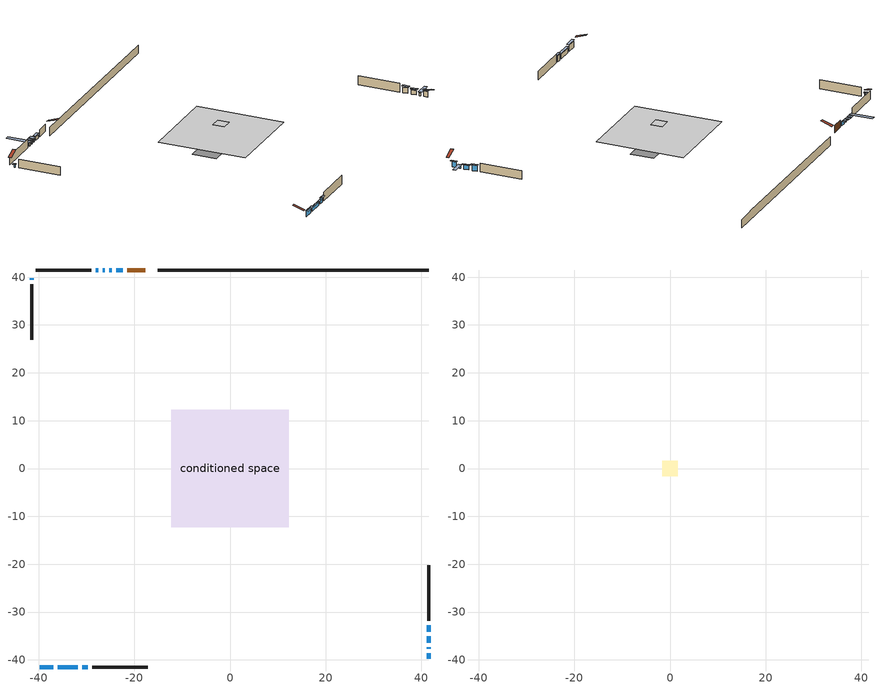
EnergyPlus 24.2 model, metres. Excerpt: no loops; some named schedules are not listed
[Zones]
conditioned space
 floor outside (Floor1 construction): -1.58,-1.58 -1.58,1.58 1.58,1.58 1.58,-1.58 z0.33
 floor adiabatic (AdiabaticFloorConstruction): -12.25,-12.25 -12.25,12.25 12.25,12.25 12.25,-12.25 z0.33
 floor foundation (Slab1 construction): -10.79,-3.35 -10.79,3.35 10.79,3.35 10.79,-3.35 z-2.08
 wall outside (AdiabaticWallConstruction 1): -17.75,41.49 -21.46,41.49 z0.33:2.36
 wall outside (AdiabaticWallConstruction): 41.49,-39.75 41.49,-38.63 / -30.88,-41.49 -29.76,-41.49 / 41.49,-34.12 41.49,-32.75 z0.33:1.91; -39.75,-41.49 -36.93,-41.49 z0.33:1.93; -36,-41.49 -31.81,-41.49 / 41.49,-36.44 41.49,-35.05 z0.33:1.53; -22.39,41.49 -23.81,41.49 z0.33:1.32; -41.49,39.75 -41.49,39.44 / 41.49,-37.7 41.49,-37.37 z0.33:1.09; -24.74,41.49 -25.27,41.49 / -26.2,41.49 -26.56,41.49 / -27.48,41.49 -28.02,41.49 z0.33:1.22
 wall outside (Wall1 construction): -28.95,41.49 -40.56,41.49 / -28.84,-41.49 -17.23,-41.49 / -41.49,38.51 -41.49,26.9 / 41.49,-31.82 41.49,-20.21 z0.33:2.77
 wall foundation (FoundationWall1 construction): -15.08,41.49,-2.08 -15.08,41.49,0.33 35.83,41.49,0.33 35.83,41.49,0.24 41.49,41.49,0.24 41.49,41.49,-2.08
 window (WindowConstruction 5): 41.49,-39.75 41.49,-38.63 z0.33:1.91
 window (WindowConstruction 2): -39.75,-41.49 -36.93,-41.49 z0.33:1.93
 window (WindowConstruction 3): -36,-41.49 -31.81,-41.49 z0.33:1.52
 window (WindowConstruction 4): -22.39,41.49 -23.81,41.49 z0.33:1.32
 window (WindowConstruction 10): -41.49,39.75 -41.49,39.44 z0.33:1.09
 window (WindowConstruction 11): 41.49,-37.7 41.49,-37.37 z0.33:1.09
 window (WindowConstruction 6): -30.88,-41.49 -29.77,-41.49 z0.33:1.91
 window (WindowConstruction 7): -24.74,41.49 -25.27,41.49 z0.33:1.22
 window (WindowConstruction 8): -26.2,41.49 -26.56,41.49 z0.33:1.22
 window (WindowConstruction 9): -27.49,41.49 -28.02,41.49 z0.33:1.22
 window (WindowConstruction): 41.49,-36.44 41.49,-35.05 z0.33:1.52
 window (WindowConstruction 1): 41.49,-34.12 41.49,-32.75 z0.33:1.91
 door (Door): -17.75,41.49 -21.46,41.49 z0.33:2.36
 ceiling adiabatic (AdiabaticFloorConstruction): 12.25,-12.25 12.25,12.25 -12.25,12.25 -12.25,-12.25 z0.33
attic - vented
 floor to conditioned space (Floor2 construction Reversed): -1.58,-1.58 -1.58,1.58 1.58,1.58 1.58,-1.58 z2.77
 roof outside (Roof1 construction): -16.83,41.49,2.77 -16.83,38.41,3.8 -16.01,38.41,3.8 -16.01,41.49,2.77; -40.67,-41.49,2.77 -40.67,-38.41,3.8 -41.49,-38.41,3.8 -41.49,-41.49,2.77; -41.49,40.67,2.77 -38.41,40.67,3.8 -38.41,41.49,3.8 -41.49,41.49,2.77; 41.49,-40.67,2.77 38.41,-40.67,3.8 38.41,-41.49,3.8 41.49,-41.49,2.77
shading: 41.49,-38.33 41.49,-40.04 42.1,-40.04 42.1,-38.33 z2.2; -36.63,-41.49 -40.04,-41.49 -40.04,-42.1 -36.63,-42.1 z2.23; -31.51,-41.49 -36.3,-41.49 -36.3,-42.1 -31.51,-42.1 z1.82; -24.11,41.49 -22.09,41.49 -22.09,42.1 -24.11,42.1 z1.62; -41.49,39.14 -41.49,40.04 -42.1,40.04 -42.1,39.14 z1.39; 41.49,-37.07 41.49,-38 45.15,-38 45.15,-37.07 z1.39; -29.47,-41.49 -31.18,-41.49 -31.18,-42.1 -29.47,-42.1 z2.2; -25.57,41.49 -24.44,41.49 -24.44,42.71 -25.57,42.71 z1.52; -26.86,41.49 -25.9,41.49 -25.9,42.71 -26.86,42.71 z1.52; -28.32,41.49 -27.19,41.49 -27.19,47.89 -28.32,47.89 z1.52; 41.49,-34.75 41.49,-36.74 42.1,-36.74 42.1,-34.75 z1.82; 41.49,-32.45 41.49,-34.42 42.1,-34.42 42.1,-32.45 z2.2
[Building]
Building 1: Terrain=Suburbs
[Site:Location]
Moncton Intl AP_NB: Latitude {deg}=46.11; Longitude {deg}=-64.68; Time Zone {hr}=-4; Elevation {m}=71; Keep Site Location Information=Yes
[Site:GroundTemperature:Shallow]
1.33672, -0.726403, -0.891626, 0.0874321, 4.0178, 7.92987, 11.3214, 13.4699, 13.6524, 11.905, 8.59993, 4.80787
[Site:WaterMainsTemperature]
Calculation Method=Schedule; Temperature Schedule=mains temperature schedule
[Material] Roughness=Rough; Thermal Absorptance=0.9
Name | Thickness {m} | Conductivity {W/m-K} | Density {kg/m3} | Specific Heat {J/kg-K} | Solar Absorptance | Visible Absorptance
asphalt or fiberglass shingles | 0.00635 | 0.162714 | 1121.4 | 1465.45 | 0.4 | 0.4
ceiling loosefill ins | 0.0846667 | 0.0480833 | 16.02 | 1046.75 | 0.7 | 0.7
ceiling stud and cavity | 0.1397 | 0.402721 | 65.682 | 1177.47 | 0.7 | 0.7
concrete 4.0 in. | 0.1016 | 1.803125 | 2242.8 | 837.4 | 0.7 | 0.7
concrete 8.0 in. | 0.2032 | 1.803125 | 2242.8 | 837.4 | 0.7 | 0.7
door material | 0.04445 | 0.0451087 | 512.64 | 1214.23 | 0.7 | 0.7
exterior vertical ins | 0.00909466 | 0.029427 | 32.04 | 1214.23 | 0.7 | 0.7
floor covering | 0.0127 | 0.0433444 | 54.468 | 1339.84 | 0.6 | 0.6
floor rigid ins | 0.103632 | 0.029427 | 32.04 | 1214.23 | 0.7 | 0.7
floor rigid ins 1; wall rigid ins 1 | 0.512978 | 0.029427 | 32.04 | 1214.23 | 0.7 | 0.7
floor stud and cavity | 0.1397 | 0.15193 | 92.3553 | 1139.71 | 0.7 | 0.7
floor stud and cavity 1 | 0.1397 | 1.75129 | 37.0049 | 1207.88 | 0.7 | 0.7
furniture material conditioned space 1 | 0.1524 | 0.115458 | 640.8 | 1214.23 | 0.6 | 0.6
gypsum board | 0.0127 | 0.160291 | 801 | 837.4 | 0.6 | 0.6
gypsum board 1 | 0.0127 | 0.160291 | 801 | 837.4 | 0.7 | 0.7
osb sheathing 0.5 in. | 0.0127 | 0.115458 | 512.64 | 1214.23 | 0.7 | 0.7
osb sheathing 0.75 in. | 0.01905 | 0.115458 | 512.64 | 1214.23 | 0.7 | 0.7
wall rigid ins | 0.051816 | 0.029427 | 32.04 | 1214.23 | 0.7 | 0.7
wall stud and cavity | 0.1397 | 0.129427 | 139.0536 | 1170.24 | 0.7 | 0.7
wall stud and cavity 1 | 0.0889 | 0.380278 | 52.3479 | 1209.89 | 0.7 | 0.7
wall stud and cavity 2 | 0.0889 | 0.391764 | 83.0341 | 1211.67 | 0.7 | 0.7
wood siding | 0.0254 | 0.102417 | 544.68 | 1172.36 | 0.4 | 0.4
wood siding 1; wood siding 2 | 0.0254 | 0.102417 | 544.68 | 1172.36 | 0.7 | 0.7
[WindowMaterial:SimpleGlazingSystem]
Name | U-Factor {W/m2-K} | Solar Heat Gain Coefficient
WindowMaterial | 2.49946 | 0.57
WindowMaterial 1 | 2.94859 | 0.64
WindowMaterial 2 | 2.36545 | 0.66
WindowMaterial 3 | 2.62153 | 0.5
WindowMaterial 4 | 2.969594 | 0.62
WindowMaterial 5 | 2.27517 | 0.55
WindowMaterial 6 | 2.41996 | 0.51
WindowMaterial 7 | 2.992306 | 0.59
WindowMaterial 8 | 2.736796 | 0.35
WindowMaterial 9 | 4.03876 | 0.38
[Construction]
AdiabaticFloorConstruction: floor stud and cavity 1, floor rigid ins 1, osb sheathing 0.75 in., floor covering
AdiabaticWallConstruction: wood siding 1, wall rigid ins 1, wall stud and cavity 1, gypsum board
AdiabaticWallConstruction 1: wood siding 2, wall rigid ins 1, wall stud and cavity 1, gypsum board
Door: door material
Floor1 construction: floor stud and cavity, floor rigid ins, osb sheathing 0.75 in., floor covering
Floor2 construction Reversed: gypsum board, ceiling stud and cavity, ceiling loosefill ins
FoundationWall1 construction: concrete 8.0 in., gypsum board 1
furniture construction conditioned space 1: furniture material conditioned space 1
PartitionWallConstruction: gypsum board, wall stud and cavity 2, gypsum board
Roof1 construction: asphalt or fiberglass shingles
Slab1 construction: concrete 4.0 in.
Wall1 construction: wood siding, wall rigid ins, osb sheathing 0.5 in., wall stud and cavity, gypsum board
WindowConstruction; WindowConstruction 3: WindowMaterial
WindowConstruction 1: WindowMaterial 1
WindowConstruction 10: WindowMaterial 8
WindowConstruction 11: WindowMaterial 9
WindowConstruction 2: WindowMaterial 2
WindowConstruction 4: WindowMaterial 3
WindowConstruction 5; WindowConstruction 6: WindowMaterial 4
WindowConstruction 7: WindowMaterial 5
WindowConstruction 8: WindowMaterial 6
WindowConstruction 9: WindowMaterial 7
[Zone] Multiplier=1; Part of Total Floor Area=Yes
Name | Volume {m3}
attic - vented | 1.66667
conditioned space | 748
[Space]
Name | Zone | Volume {m3}
attic - vented 1 | attic - vented | 1.66667
conditioned space 1 | conditioned space | 748
[ZoneInfiltration:EffectiveLeakageArea]
infil attic - vented 1: Zone or Space=attic - vented 1; Schedule=Always On Discrete; Effective Air Leakage Area {cm2}=352.941; Stack Coefficient=7.13943e-05; Wind Coefficient=5.70889e-06
[ZoneMixing]
whole house fan mix: Zone or Space=attic - vented; Schedule=Always On Continuous; Design Flow Rate Calculation Method=Flow/Zone; Design Flow Rate {m3/s}=0; Source Zone or Space=conditioned space
[SurfaceProperty:ExposedFoundationPerimeter]
Slab1: Exposed Perimeter Calculation Method=TotalExposedPerimeter; Total Exposed Perimeter {m}=56.571
[InternalMass] Zone or ZoneList=conditioned space; Space or SpaceList=conditioned space 1
Name | Construction | Surface Area {m2}
furniture mass conditioned space 1 | furniture construction conditioned space 1 | 302.12
partition wall mass | PartitionWallConstruction | 755.301
[Lights]
interior lighting: Zone or ZoneList or Space or SpaceList=conditioned space 1; Schedule=interior lighting schedule; Design Level Calculation Method=LightingLevel; Lighting Level {W}=343.2; Return Air Fraction=0; Fraction Radiant=0.6; Fraction Visible=0.2; Fraction Replaceable=1
[People]
occupants: Zone or ZoneList or Space or SpaceList=conditioned space 1; Number of People Schedule=occupants schedule; Number of People Calculation Method=People; Number of People=3; Fraction Radiant=0.314171; Sensible Heat Fraction=0.56303; Activity Level Schedule=occupants activity schedule; Carbon Dioxide Generation Rate {m3/s-W}=0; Enable ASHRAE 55 Comfort Warnings=No; Mean Radiant Temperature Calculation Type=EnclosureAveraged
[ElectricEquipment] Zone or ZoneList or Space or SpaceList=conditioned space 1; Design Level Calculation Method=EquipmentLevel
Name | Schedule | Design Level {W} | Fraction Latent | Fraction Radiant | Fraction Lost
clothes dryer | clothes dryer schedule | 140.772 | 0.015 | 0.081 | 0.85
clothes washer | clothes washer schedule | 32.1985 | 0.03 | 0.162 | 0.7
cooking range | cooking range schedule | 215.147 | 0.08 | 0.432 | 0.2
dishwasher | dishwasher schedule | 66.8632 | 0.3 | 0.18 | 0.4
fridge | fridge schedule | 72.9452 | 0 | 0.6 | 0
mech vent bath fan 0 | mech vent bath fan 0 schedule | 25.1 | 0 | 0 | 1
mech vent house fan | mech vent house fan schedule | 19.9167 | 0 | 0 | 0.5
mech vent house fan cfis | mech vent house fan cfis schedule | 0 | 0 | 0 | 0
misc plug loads | misc plug loads schedule | 494.7 | 0.045 | 0.513 | 0.1
whole house fan | Always On Discrete | 0 | 0 | 0 | 1
[OtherEquipment] Zone or ZoneList or Space or SpaceList=conditioned space 1; Design Level Calculation Method=EquipmentLevel
Name | Fuel Type | Schedule | Design Level {W} | Fraction Latent | Fraction Radiant | Fraction Lost
clothes dryer 1 | Electricity | clothes dryer schedule | 0 | 0.015 | 0.081 | 0.85
cooking range 1 | Electricity | cooking range schedule | 0 | 0.08 | 0.432 | 0.2
general water use latent | None | general water use schedule | 62.594 | 1 | 0 | 0
general water use sensible | None | general water use schedule | -61.6891 | 0 | 0.6 | 0
mech vent house fan latent load | None | Always On Discrete | 0 | 1 | 0 | 0
mech vent house fan sensible load | None | Always On Discrete | 0 | 0 | 0 | 0
water heater energy adjustment1 | Electricity | Always On Discrete | 0.01 | 0 | 0 | 1
[ZoneInfiltration:DesignFlowRate] Zone or ZoneList or Space or SpaceList=conditioned space 1; Schedule=Always On Discrete; Design Flow Rate Calculation Method=Flow/Zone; Design Flow Rate {m3/s}=0
infil flow; natural vent flow; whole house fan flow
[Foundation:Kiva]
Foundation Kiva 1: Initial Indoor Air Temperature {C}=18; Wall Height Above Grade {m}=0.330007; Wall Depth Below Slab {m}=0.2032; Custom Block Material Name 1=exterior vertical ins; Custom Block Depth 1 {m}=2.40999; Custom Block X Position 1 {m}=0.2159; Custom Block Z Position 1 {m}=0
[Foundation:Kiva:Settings]
Soil Conductivity {W/m-K}=0.849921; Soil Density {kg/m3}=1842.3; Soil Specific Heat {J/kg-K}=418.7; Ground Solar Absorptivity=0.9; Ground Thermal Absorptivity=0.9; Ground Surface Roughness {m}=0.03; Far-Field Width {m}=40; Deep-Ground Boundary Condition=ZeroFlux; Deep-Ground Depth {m}=40; Minimum Cell Dimension {m}=0.2; Maximum Cell Growth Coefficient=3; Simulation Timestep=Timestep
[Exterior:Lights]
exterior lighting: Schedule=exterior lighting schedule; Design Level {W}=75.6
[Schedule:Constant]
Name | Hourly Value
Always On Continuous; mech vent house fan schedule; mech vent house fan cfis schedule; Always On Discrete | 1
occupants activity schedule | 117.228
fridge schedule | 0
[Schedule:Week:Daily]
interior lighting schedule Week Rule - Jan1-Jan27: interior lighting schedule day, interior lighting schedule day, interior lighting schedule day, interior lighting schedule day, interior lighting schedule day, interior lighting schedule day, interior lighting schedule day, interior lighting schedule default day, interior lighting schedule default day, interior lighting schedule default day, interior lighting schedule default day, interior lighting schedule default day
interior lighting schedule Week Rule - Jan28-Feb3: interior lighting schedule day, interior lighting schedule day, interior lighting schedule day, interior lighting schedule day, interior lighting schedule day 1, interior lighting schedule day 1, interior lighting schedule day 1, interior lighting schedule default day, interior lighting schedule default day, interior lighting schedule default day, interior lighting schedule default day, interior lighting schedule default day
interior lighting schedule Week Rule - Feb4-Feb24: interior lighting schedule day 1, interior lighting schedule day 1, interior lighting schedule day 1, interior lighting schedule day 1, interior lighting schedule day 1, interior lighting schedule day 1, interior lighting schedule day 1, interior lighting schedule default day, interior lighting schedule default day, interior lighting schedule default day, interior lighting schedule default day, interior lighting schedule default day
interior lighting schedule Week Rule - Feb25-Mar3: interior lighting schedule day 1, interior lighting schedule day 1, interior lighting schedule day 1, interior lighting schedule day 1, interior lighting schedule day 2, interior lighting schedule day 2, interior lighting schedule day 2, interior lighting schedule default day, interior lighting schedule default day, interior lighting schedule default day, interior lighting schedule default day, interior lighting schedule default day
interior lighting schedule Week Rule - Mar4-Mar31: interior lighting schedule day 2, interior lighting schedule day 2, interior lighting schedule day 2, interior lighting schedule day 2, interior lighting schedule day 2, interior lighting schedule day 2, interior lighting schedule day 2, interior lighting schedule default day, interior lighting schedule default day, interior lighting schedule default day, interior lighting schedule default day, interior lighting schedule default day
interior lighting schedule Week Rule - Apr1-Apr28: interior lighting schedule day 3, interior lighting schedule day 3, interior lighting schedule day 3, interior lighting schedule day 3, interior lighting schedule day 3, interior lighting schedule day 3, interior lighting schedule day 3, interior lighting schedule default day, interior lighting schedule default day, interior lighting schedule default day, interior lighting schedule default day, interior lighting schedule default day
interior lighting schedule Week Rule - Apr29-May5: interior lighting schedule day 3, interior lighting schedule day 3, interior lighting schedule day 4, interior lighting schedule day 4, interior lighting schedule day 4, interior lighting schedule day 4, interior lighting schedule day 4, interior lighting schedule default day, interior lighting schedule default day, interior lighting schedule default day, interior lighting schedule default day, interior lighting schedule default day
interior lighting schedule Week Rule - May6-May26: interior lighting schedule day 4, interior lighting schedule day 4, interior lighting schedule day 4, interior lighting schedule day 4, interior lighting schedule day 4, interior lighting schedule day 4, interior lighting schedule day 4, interior lighting schedule default day, interior lighting schedule default day, interior lighting schedule default day, interior lighting schedule default day, interior lighting schedule default day
interior lighting schedule Week Rule - May27-Jun2: interior lighting schedule day 4, interior lighting schedule day 4, interior lighting schedule day 4, interior lighting schedule day 4, interior lighting schedule day 4, interior lighting schedule day 5, interior lighting schedule day 5, interior lighting schedule default day, interior lighting schedule default day, interior lighting schedule default day, interior lighting schedule default day, interior lighting schedule default day
interior lighting schedule Week Rule - Jun3-Jun30: interior lighting schedule day 5, interior lighting schedule day 5, interior lighting schedule day 5, interior lighting schedule day 5, interior lighting schedule day 5, interior lighting schedule day 5, interior lighting schedule day 5, interior lighting schedule default day, interior lighting schedule default day, interior lighting schedule default day, interior lighting schedule default day, interior lighting schedule default day
interior lighting schedule Week Rule - Jul1-Jul28: interior lighting schedule day 6, interior lighting schedule day 6, interior lighting schedule day 6, interior lighting schedule day 6, interior lighting schedule day 6, interior lighting schedule day 6, interior lighting schedule day 6, interior lighting schedule default day, interior lighting schedule default day, interior lighting schedule default day, interior lighting schedule default day, interior lighting schedule default day
interior lighting schedule Week Rule - Jul29-Aug4: interior lighting schedule day 6, interior lighting schedule day 6, interior lighting schedule day 6, interior lighting schedule day 7, interior lighting schedule day 7, interior lighting schedule day 7, interior lighting schedule day 7, interior lighting schedule default day, interior lighting schedule default day, interior lighting schedule default day, interior lighting schedule default day, interior lighting schedule default day
interior lighting schedule Week Rule - Aug5-Aug25: interior lighting schedule day 7, interior lighting schedule day 7, interior lighting schedule day 7, interior lighting schedule day 7, interior lighting schedule day 7, interior lighting schedule day 7, interior lighting schedule day 7, interior lighting schedule default day, interior lighting schedule default day, interior lighting schedule default day, interior lighting schedule default day, interior lighting schedule default day
interior lighting schedule Week Rule - Aug26-Sep1: interior lighting schedule day 7, interior lighting schedule day 7, interior lighting schedule day 7, interior lighting schedule day 7, interior lighting schedule day 7, interior lighting schedule day 7, interior lighting schedule day 8, interior lighting schedule default day, interior lighting schedule default day, interior lighting schedule default day, interior lighting schedule default day, interior lighting schedule default day
interior lighting schedule Week Rule - Sep2-Sep29: interior lighting schedule day 8, interior lighting schedule day 8, interior lighting schedule day 8, interior lighting schedule day 8, interior lighting schedule day 8, interior lighting schedule day 8, interior lighting schedule day 8, interior lighting schedule default day, interior lighting schedule default day, interior lighting schedule default day, interior lighting schedule default day, interior lighting schedule default day
interior lighting schedule Week Rule - Sep30-Oct6: interior lighting schedule day 8, interior lighting schedule day 9, interior lighting schedule day 9, interior lighting schedule day 9, interior lighting schedule day 9, interior lighting schedule day 9, interior lighting schedule day 9, interior lighting schedule default day, interior lighting schedule default day, interior lighting schedule default day, interior lighting schedule default day, interior lighting schedule default day
interior lighting schedule Week Rule - Oct7-Oct27: interior lighting schedule day 9, interior lighting schedule day 9, interior lighting schedule day 9, interior lighting schedule day 9, interior lighting schedule day 9, interior lighting schedule day 9, interior lighting schedule day 9, interior lighting schedule default day, interior lighting schedule default day, interior lighting schedule default day, interior lighting schedule default day, interior lighting schedule default day
interior lighting schedule Week Rule - Oct28-Nov3: interior lighting schedule day 9, interior lighting schedule day 9, interior lighting schedule day 9, interior lighting schedule day 9, interior lighting schedule day 10, interior lighting schedule day 10, interior lighting schedule day 10, interior lighting schedule default day, interior lighting schedule default day, interior lighting schedule default day, interior lighting schedule default day, interior lighting schedule default day
interior lighting schedule Week Rule - Nov4-Nov24: interior lighting schedule day 10, interior lighting schedule day 10, interior lighting schedule day 10, interior lighting schedule day 10, interior lighting schedule day 10, interior lighting schedule day 10, interior lighting schedule day 10, interior lighting schedule default day, interior lighting schedule default day, interior lighting schedule default day, interior lighting schedule default day, interior lighting schedule default day
interior lighting schedule Week Rule - Nov25-Dec1: interior lighting schedule day 10, interior lighting schedule day 10, interior lighting schedule day 10, interior lighting schedule day 10, interior lighting schedule day 10, interior lighting schedule day 10, interior lighting schedule day 11, interior lighting schedule default day, interior lighting schedule default day, interior lighting schedule default day, interior lighting schedule default day, interior lighting schedule default day
interior lighting schedule Week Rule - Dec2-Dec31: interior lighting schedule day 11, interior lighting schedule day 11, interior lighting schedule day 11, interior lighting schedule day 11, interior lighting schedule day 11, interior lighting schedule day 11, interior lighting schedule day 11, interior lighting schedule default day, interior lighting schedule default day, interior lighting schedule default day, interior lighting schedule default day, interior lighting schedule default day
occupants schedule Week Rule - Jan1-Dec31: occupants schedule day, occupants schedule day, occupants schedule day, occupants schedule day, occupants schedule day, occupants schedule day, occupants schedule day, occupants schedule default day, occupants schedule default day, occupants schedule default day, occupants schedule default day, occupants schedule default day
clothes dryer schedule Week Rule - Jan1-Dec31: clothes dryer schedule day, clothes dryer schedule day, clothes dryer schedule day, clothes dryer schedule day, clothes dryer schedule day, clothes dryer schedule day, clothes dryer schedule day, clothes dryer schedule default day, clothes dryer schedule default day, clothes dryer schedule default day, clothes dryer schedule default day, clothes dryer schedule default day
clothes washer schedule Week Rule - Jan1-Dec31: clothes washer schedule day, clothes washer schedule day, clothes washer schedule day, clothes washer schedule day, clothes washer schedule day, clothes washer schedule day, clothes washer schedule day, clothes washer schedule default day, clothes washer schedule default day, clothes washer schedule default day, clothes washer schedule default day, clothes washer schedule default day
cooking range schedule Week Rule - Jan1-Dec31: cooking range schedule day, cooking range schedule day, cooking range schedule day, cooking range schedule day, cooking range schedule day, cooking range schedule day, cooking range schedule day, cooking range schedule default day, cooking range schedule default day, cooking range schedule default day, cooking range schedule default day, cooking range schedule default day
dishwasher schedule Week Rule - Jan1-Dec31: dishwasher schedule day, dishwasher schedule day, dishwasher schedule day, dishwasher schedule day, dishwasher schedule day, dishwasher schedule day, dishwasher schedule day, dishwasher schedule default day, dishwasher schedule default day, dishwasher schedule default day, dishwasher schedule default day, dishwasher schedule default day
mech vent bath fan 0 schedule Week Rule - Jan1-Dec31: mech vent bath fan 0 schedule day, mech vent bath fan 0 schedule day, mech vent bath fan 0 schedule day, mech vent bath fan 0 schedule day, mech vent bath fan 0 schedule day, mech vent bath fan 0 schedule day, mech vent bath fan 0 schedule day, mech vent bath fan 0 schedule default day, mech vent bath fan 0 schedule default day, mech vent bath fan 0 schedule default day, mech vent bath fan 0 schedule default day, mech vent bath fan 0 schedule default day
misc plug loads schedule Week Rule - Jan1-Dec31: misc plug loads schedule day, misc plug loads schedule day, misc plug loads schedule day, misc plug loads schedule day, misc plug loads schedule day, misc plug loads schedule day, misc plug loads schedule day, misc plug loads schedule default day, misc plug loads schedule default day, misc plug loads schedule default day, misc plug loads schedule default day, misc plug loads schedule default day
general water use schedule Week Rule - Jan1-Dec31: general water use schedule day, general water use schedule day, general water use schedule day, general water use schedule day, general water use schedule day, general water use schedule day, general water use schedule day, general water use schedule default day, general water use schedule default day, general water use schedule default day, general water use schedule default day, general water use schedule default day
exterior lighting schedule Week Rule - Jan1-Jan27: exterior lighting schedule day, exterior lighting schedule day, exterior lighting schedule day, exterior lighting schedule day, exterior lighting schedule day, exterior lighting schedule day, exterior lighting schedule day, exterior lighting schedule default day, exterior lighting schedule default day, exterior lighting schedule default day, exterior lighting schedule default day, exterior lighting schedule default day
exterior lighting schedule Week Rule - Jan28-Feb3: exterior lighting schedule day, exterior lighting schedule day, exterior lighting schedule day, exterior lighting schedule day, exterior lighting schedule day 1, exterior lighting schedule day 1, exterior lighting schedule day 1, exterior lighting schedule default day, exterior lighting schedule default day, exterior lighting schedule default day, exterior lighting schedule default day, exterior lighting schedule default day
exterior lighting schedule Week Rule - Feb4-Feb24: exterior lighting schedule day 1, exterior lighting schedule day 1, exterior lighting schedule day 1, exterior lighting schedule day 1, exterior lighting schedule day 1, exterior lighting schedule day 1, exterior lighting schedule day 1, exterior lighting schedule default day, exterior lighting schedule default day, exterior lighting schedule default day, exterior lighting schedule default day, exterior lighting schedule default day
exterior lighting schedule Week Rule - Feb25-Mar3: exterior lighting schedule day 1, exterior lighting schedule day 1, exterior lighting schedule day 1, exterior lighting schedule day 1, exterior lighting schedule day 2, exterior lighting schedule day 2, exterior lighting schedule day 2, exterior lighting schedule default day, exterior lighting schedule default day, exterior lighting schedule default day, exterior lighting schedule default day, exterior lighting schedule default day
exterior lighting schedule Week Rule - Mar4-Mar31: exterior lighting schedule day 2, exterior lighting schedule day 2, exterior lighting schedule day 2, exterior lighting schedule day 2, exterior lighting schedule day 2, exterior lighting schedule day 2, exterior lighting schedule day 2, exterior lighting schedule default day, exterior lighting schedule default day, exterior lighting schedule default day, exterior lighting schedule default day, exterior lighting schedule default day
exterior lighting schedule Week Rule - Apr1-Apr28: exterior lighting schedule day 3, exterior lighting schedule day 3, exterior lighting schedule day 3, exterior lighting schedule day 3, exterior lighting schedule day 3, exterior lighting schedule day 3, exterior lighting schedule day 3, exterior lighting schedule default day, exterior lighting schedule default day, exterior lighting schedule default day, exterior lighting schedule default day, exterior lighting schedule default day
exterior lighting schedule Week Rule - Apr29-May5: exterior lighting schedule day 3, exterior lighting schedule day 3, exterior lighting schedule day 4, exterior lighting schedule day 4, exterior lighting schedule day 4, exterior lighting schedule day 4, exterior lighting schedule day 4, exterior lighting schedule default day, exterior lighting schedule default day, exterior lighting schedule default day, exterior lighting schedule default day, exterior lighting schedule default day
exterior lighting schedule Week Rule - May6-May26: exterior lighting schedule day 4, exterior lighting schedule day 4, exterior lighting schedule day 4, exterior lighting schedule day 4, exterior lighting schedule day 4, exterior lighting schedule day 4, exterior lighting schedule day 4, exterior lighting schedule default day, exterior lighting schedule default day, exterior lighting schedule default day, exterior lighting schedule default day, exterior lighting schedule default day
exterior lighting schedule Week Rule - May27-Jun2: exterior lighting schedule day 4, exterior lighting schedule day 4, exterior lighting schedule day 4, exterior lighting schedule day 4, exterior lighting schedule day 4, exterior lighting schedule day 5, exterior lighting schedule day 5, exterior lighting schedule default day, exterior lighting schedule default day, exterior lighting schedule default day, exterior lighting schedule default day, exterior lighting schedule default day
exterior lighting schedule Week Rule - Jun3-Jun30: exterior lighting schedule day 5, exterior lighting schedule day 5, exterior lighting schedule day 5, exterior lighting schedule day 5, exterior lighting schedule day 5, exterior lighting schedule day 5, exterior lighting schedule day 5, exterior lighting schedule default day, exterior lighting schedule default day, exterior lighting schedule default day, exterior lighting schedule default day, exterior lighting schedule default day
exterior lighting schedule Week Rule - Jul1-Jul28: exterior lighting schedule day 6, exterior lighting schedule day 6, exterior lighting schedule day 6, exterior lighting schedule day 6, exterior lighting schedule day 6, exterior lighting schedule day 6, exterior lighting schedule day 6, exterior lighting schedule default day, exterior lighting schedule default day, exterior lighting schedule default day, exterior lighting schedule default day, exterior lighting schedule default day
exterior lighting schedule Week Rule - Jul29-Aug4: exterior lighting schedule day 6, exterior lighting schedule day 6, exterior lighting schedule day 6, exterior lighting schedule day 7, exterior lighting schedule day 7, exterior lighting schedule day 7, exterior lighting schedule day 7, exterior lighting schedule default day, exterior lighting schedule default day, exterior lighting schedule default day, exterior lighting schedule default day, exterior lighting schedule default day
exterior lighting schedule Week Rule - Aug5-Aug25: exterior lighting schedule day 7, exterior lighting schedule day 7, exterior lighting schedule day 7, exterior lighting schedule day 7, exterior lighting schedule day 7, exterior lighting schedule day 7, exterior lighting schedule day 7, exterior lighting schedule default day, exterior lighting schedule default day, exterior lighting schedule default day, exterior lighting schedule default day, exterior lighting schedule default day
exterior lighting schedule Week Rule - Aug26-Sep1: exterior lighting schedule day 7, exterior lighting schedule day 7, exterior lighting schedule day 7, exterior lighting schedule day 7, exterior lighting schedule day 7, exterior lighting schedule day 7, exterior lighting schedule day 8, exterior lighting schedule default day, exterior lighting schedule default day, exterior lighting schedule default day, exterior lighting schedule default day, exterior lighting schedule default day
exterior lighting schedule Week Rule - Sep2-Sep29: exterior lighting schedule day 8, exterior lighting schedule day 8, exterior lighting schedule day 8, exterior lighting schedule day 8, exterior lighting schedule day 8, exterior lighting schedule day 8, exterior lighting schedule day 8, exterior lighting schedule default day, exterior lighting schedule default day, exterior lighting schedule default day, exterior lighting schedule default day, exterior lighting schedule default day
exterior lighting schedule Week Rule - Sep30-Oct6: exterior lighting schedule day 8, exterior lighting schedule day 9, exterior lighting schedule day 9, exterior lighting schedule day 9, exterior lighting schedule day 9, exterior lighting schedule day 9, exterior lighting schedule day 9, exterior lighting schedule default day, exterior lighting schedule default day, exterior lighting schedule default day, exterior lighting schedule default day, exterior lighting schedule default day
exterior lighting schedule Week Rule - Oct7-Oct27: exterior lighting schedule day 9, exterior lighting schedule day 9, exterior lighting schedule day 9, exterior lighting schedule day 9, exterior lighting schedule day 9, exterior lighting schedule day 9, exterior lighting schedule day 9, exterior lighting schedule default day, exterior lighting schedule default day, exterior lighting schedule default day, exterior lighting schedule default day, exterior lighting schedule default day
exterior lighting schedule Week Rule - Oct28-Nov3: exterior lighting schedule day 9, exterior lighting schedule day 9, exterior lighting schedule day 9, exterior lighting schedule day 9, exterior lighting schedule day 10, exterior lighting schedule day 10, exterior lighting schedule day 10, exterior lighting schedule default day, exterior lighting schedule default day, exterior lighting schedule default day, exterior lighting schedule default day, exterior lighting schedule default day
exterior lighting schedule Week Rule - Nov4-Nov24: exterior lighting schedule day 10, exterior lighting schedule day 10, exterior lighting schedule day 10, exterior lighting schedule day 10, exterior lighting schedule day 10, exterior lighting schedule day 10, exterior lighting schedule day 10, exterior lighting schedule default day, exterior lighting schedule default day, exterior lighting schedule default day, exterior lighting schedule default day, exterior lighting schedule default day
exterior lighting schedule Week Rule - Nov25-Dec1: exterior lighting schedule day 10, exterior lighting schedule day 10, exterior lighting schedule day 10, exterior lighting schedule day 10, exterior lighting schedule day 10, exterior lighting schedule day 10, exterior lighting schedule day 11, exterior lighting schedule default day, exterior lighting schedule default day, exterior lighting schedule default day, exterior lighting schedule default day, exterior lighting schedule default day
exterior lighting schedule Week Rule - Dec2-Dec31: exterior lighting schedule day 11, exterior lighting schedule day 11, exterior lighting schedule day 11, exterior lighting schedule day 11, exterior lighting schedule day 11, exterior lighting schedule day 11, exterior lighting schedule day 11, exterior lighting schedule default day, exterior lighting schedule default day, exterior lighting schedule default day, exterior lighting schedule default day, exterior lighting schedule default day
[Schedule:Year]
interior lighting schedule: interior lighting schedule Week Rule - Jan1-Jan27, 1, 1, 1, 27, interior lighting schedule Week Rule - Jan28-Feb3, 1, 28, 2, 3, interior lighting schedule Week Rule - Feb4-Feb24, 2, 4, 2, 24, interior lighting schedule Week Rule - Feb25-Mar3, 2, 25, 3, 3, interior lighting schedule Week Rule - Mar4-Mar31, 3, 4, 3, 31, interior lighting schedule Week Rule - Apr1-Apr28, 4, 1, 4, 28, interior lighting schedule Week Rule - Apr29-May5, 4, 29, 5, 5, interior lighting schedule Week Rule - May6-May26, 5, 6, 5, 26, interior lighting schedule Week Rule - May27-Jun2, 5, 27, 6, 2, interior lighting schedule Week Rule - Jun3-Jun30, 6, 3, 6, 30, interior lighting schedule Week Rule - Jul1-Jul28, 7, 1, 7, 28, interior lighting schedule Week Rule - Jul29-Aug4, 7, 29, 8, 4, interior lighting schedule Week Rule - Aug5-Aug25, 8, 5, 8, 25, interior lighting schedule Week Rule - Aug26-Sep1, 8, 26, 9, 1, interior lighting schedule Week Rule - Sep2-Sep29, 9, 2, 9, 29, interior lighting schedule Week Rule - Sep30-Oct6, 9, 30, 10, 6, interior lighting schedule Week Rule - Oct7-Oct27, 10, 7, 10, 27, interior lighting schedule Week Rule - Oct28-Nov3, 10, 28, 11, 3, interior lighting schedule Week Rule - Nov4-Nov24, 11, 4, 11, 24, interior lighting schedule Week Rule - Nov25-Dec1, 11, 25, 12, 1, interior lighting schedule Week Rule - Dec2-Dec31, 12, 2, 12, 31
occupants schedule: occupants schedule Week Rule - Jan1-Dec31, 1, 1, 12, 31
clothes dryer schedule: clothes dryer schedule Week Rule - Jan1-Dec31, 1, 1, 12, 31
clothes washer schedule: clothes washer schedule Week Rule - Jan1-Dec31, 1, 1, 12, 31
cooking range schedule: cooking range schedule Week Rule - Jan1-Dec31, 1, 1, 12, 31
dishwasher schedule: dishwasher schedule Week Rule - Jan1-Dec31, 1, 1, 12, 31
mech vent bath fan 0 schedule: mech vent bath fan 0 schedule Week Rule - Jan1-Dec31, 1, 1, 12, 31
misc plug loads schedule: misc plug loads schedule Week Rule - Jan1-Dec31, 1, 1, 12, 31
general water use schedule: general water use schedule Week Rule - Jan1-Dec31, 1, 1, 12, 31
exterior lighting schedule: exterior lighting schedule Week Rule - Jan1-Jan27, 1, 1, 1, 27, exterior lighting schedule Week Rule - Jan28-Feb3, 1, 28, 2, 3, exterior lighting schedule Week Rule - Feb4-Feb24, 2, 4, 2, 24, exterior lighting schedule Week Rule - Feb25-Mar3, 2, 25, 3, 3, exterior lighting schedule Week Rule - Mar4-Mar31, 3, 4, 3, 31, exterior lighting schedule Week Rule - Apr1-Apr28, 4, 1, 4, 28, exterior lighting schedule Week Rule - Apr29-May5, 4, 29, 5, 5, exterior lighting schedule Week Rule - May6-May26, 5, 6, 5, 26, exterior lighting schedule Week Rule - May27-Jun2, 5, 27, 6, 2, exterior lighting schedule Week Rule - Jun3-Jun30, 6, 3, 6, 30, exterior lighting schedule Week Rule - Jul1-Jul28, 7, 1, 7, 28, exterior lighting schedule Week Rule - Jul29-Aug4, 7, 29, 8, 4, exterior lighting schedule Week Rule - Aug5-Aug25, 8, 5, 8, 25, exterior lighting schedule Week Rule - Aug26-Sep1, 8, 26, 9, 1, exterior lighting schedule Week Rule - Sep2-Sep29, 9, 2, 9, 29, exterior lighting schedule Week Rule - Sep30-Oct6, 9, 30, 10, 6, exterior lighting schedule Week Rule - Oct7-Oct27, 10, 7, 10, 27, exterior lighting schedule Week Rule - Oct28-Nov3, 10, 28, 11, 3, exterior lighting schedule Week Rule - Nov4-Nov24, 11, 4, 11, 24, exterior lighting schedule Week Rule - Nov25-Dec1, 11, 25, 12, 1, exterior lighting schedule Week Rule - Dec2-Dec31, 12, 2, 12, 31
[Schedule:Compact]
mains temperature schedule: Through: 01/01, For: AllDays, Until: 24:00, 6.09, Through: 01/02, For: AllDays, Until: 24:00, 6.02167, Through: 01/03, For: AllDays, Until: 24:00, 5.95444, Through: 01/04, For: AllDays, Until: 24:00, 5.88833, Through: 01/05, For: AllDays, Until: 24:00, 5.82333, Through: 01/06, For: AllDays, Until: 24:00, 5.75944, Through: 01/07, For: AllDays, Until: 24:00, 5.69667, Through: 01/08, For: AllDays, Until: 24:00, 5.635, Through: 01/09, For: AllDays, Until: 24:00, 5.57444, Through: 01/10, For: AllDays, Until: 24:00, 5.515, Through: 01/11, For: AllDays, Until: 24:00, 5.45722, Through: 01/12, For: AllDays, Until: 24:00, 5.4, Through: 01/13, For: AllDays, Until: 24:00, 5.34444, Through: 01/14, For: AllDays, Until: 24:00, 5.29, Through: 01/15, For: AllDays, Until: 24:00, 5.23667, Through: 01/16, For: AllDays, Until: 24:00, 5.18444, Through: 01/17, For: AllDays, Until: 24:00, 5.13389, Through: 01/18, For: AllDays, Until: 24:00, 5.085, Through: 01/19, For: AllDays, Until: 24:00, 5.03667, Through: 01/20, For: AllDays, Until: 24:00, 4.99, Through: 01/21, For: AllDays, Until: 24:00, 4.94444, Through: 01/22, For: AllDays, Until: 24:00, 4.90056, Through: 01/23, For: AllDays, Until: 24:00, 4.85833, Through: 01/24, For: AllDays, Until: 24:00, 4.81722, Through: 01/25, For: AllDays, Until: 24:00, 4.77722, Through: 01/26, For: AllDays, Until: 24:00, 4.73889, Through: 01/27, For: AllDays, Until: 24:00, 4.70167, Through: 01/28, For: AllDays, Until: 24:00, 4.66611, Through: 01/29, For: AllDays, Until: 24:00, 4.63222, Through: 01/30, For: AllDays, Until: 24:00, 4.59944, Through: 01/31, For: AllDays, Until: 24:00, 4.56833, Through: 02/01, For: AllDays, Until: 24:00, 4.53889, Through: 02/02, For: AllDays, Until: 24:00, 4.51056, Through: 02/03, For: AllDays, Until: 24:00, 4.48389, Through: 02/04, For: AllDays, Until: 24:00, 4.45889, Through: 02/05, For: AllDays, Until: 24:00, 4.435, Through: 02/06, For: AllDays, Until: 24:00, 4.41278, Through: 02/07, For: AllDays, Until: 24:00, 4.39222, Through: 02/08, For: AllDays, Until: 24:00, 4.37333, Through: 02/09, For: AllDays, Until: 24:00, 4.35556, Through: 02/10, For: AllDays, Until: 24:00, 4.33944, Through: 02/11, For: AllDays, Until: 24:00, 4.325, Through: 02/12, For: AllDays, Until: 24:00, 4.31222, Through: 02/13, For: AllDays, Until: 24:00, 4.30056, Through: 02/14, For: AllDays, Until: 24:00, 4.29056, Through: 02/15, For: AllDays, Until: 24:00, 4.28222, Through: 02/16, For: AllDays, Until: 24:00, 4.27556, Through: 02/17, For: AllDays, Until: 24:00, 4.27056, Through: 02/18, For: AllDays, Until: 24:00, 4.26667, Through: 02/19, For: AllDays, Until: 24:00, 4.265, Through: 02/20, For: AllDays, Until: 24:00, 4.26444, Through: 02/21, For: AllDays, Until: 24:00, 4.26556, Through: 02/22, For: AllDays, Until: 24:00, 4.26833, Through: 02/23, For: AllDays, Until: 24:00, 4.27222, Through: 02/24, For: AllDays, Until: 24:00, 4.27833, Through: 02/25, For: AllDays, Until: 24:00, 4.28556, Through: 02/26, For: AllDays, Until: 24:00, 4.29444, Through: 02/27, For: AllDays, Until: 24:00, 4.305, Through: 02/28, For: AllDays, Until: 24:00, 4.31667, Through: 03/01, For: AllDays, Until: 24:00, 4.33056, Through: 03/02, For: AllDays, Until: 24:00, 4.34556, Through: 03/03, For: AllDays, Until: 24:00, 4.36222, Through: 03/04, For: AllDays, Until: 24:00, 4.38, Through: 03/05, For: AllDays, Until: 24:00, 4.4, Through: 03/06, For: AllDays, Until: 24:00, 4.42111, Through: 03/07, For: AllDays, Until: 24:00, 4.44389, Through: 03/08, For: AllDays, Until: 24:00, 4.46833, Through: 03/09, For: AllDays, Until: 24:00, 4.49389, Through: 03/10, For: AllDays, Until: 24:00, 4.52111, Through: 03/11, For: AllDays, Until: 24:00, 4.55, Through: 03/12, For: AllDays, Until: 24:00, 4.58, Through: 03/13, For: AllDays, Until: 24:00, 4.61167, Through: 03/14, For: AllDays, Until: 24:00, 4.645, Through: 03/15, For: AllDays, Until: 24:00, 4.67944, Through: 03/16, For: AllDays, Until: 24:00, 4.71556, Through: 03/17, For: AllDays, Until: 24:00, 4.75333, Through: 03/18, For: AllDays, Until: 24:00, 4.79222, Through: 03/19, For: AllDays, Until: 24:00, 4.83222, Through: 03/20, For: AllDays, Until: 24:00, 4.87444, Through: 03/21, For: AllDays, Until: 24:00, 4.91722, Through: 03/22, For: AllDays, Until: 24:00, 4.96167, Through: 03/23, For: AllDays, Until: 24:00, 5.00778, Through: 03/24, For: AllDays, Until: 24:00, 5.055, Through: 03/25, For: AllDays, Until: 24:00, 5.10333, Through: 03/26, For: AllDays, Until: 24:00, 5.15333, Through: 03/27, For: AllDays, Until: 24:00, 5.20444, Through: 03/28, For: AllDays, Until: 24:00, 5.25667, Through: 03/29, For: AllDays, Until: 24:00, 5.31056, Through: 03/30, For: AllDays, Until: 24:00, 5.36556, Through: 03/31, For: AllDays, Until: 24:00, 5.42167, Through: 04/01, For: AllDays, Until: 24:00, 5.47889, Through: 04/02, For: AllDays, Until: 24:00, 5.53778, Through: 04/03, For: AllDays, Until: 24:00, 5.59722, Through: 04/04, For: AllDays, Until: 24:00, 5.65833, Through: 04/05, For: AllDays, Until: 24:00, 5.72056, Through: 04/06, For: AllDays, Until: 24:00, 5.78389, Through: 04/07, For: AllDays, Until: 24:00, 5.84833, Through: 04/08, For: AllDays, Until: 24:00, 5.91333, Through: 04/09, For: AllDays, Until: 24:00, 5.98, Through: 04/10, For: AllDays, Until: 24:00, 6.04778, Through: 04/11, For: AllDays, Until: 24:00, 6.11667, Through: 04/12, For: AllDays, Until: 24:00, 6.18611, Through: 04/13, For: AllDays, Until: 24:00, 6.25667, Through: 04/14, For: AllDays, Until: 24:00, 6.32833, Through: 04/15, For: AllDays, Until: 24:00, 6.40111, Through: 04/16, For: AllDays, Until: 24:00, 6.47444, Through: 04/17, For: AllDays, Until: 24:00, 6.54889, Through: 04/18, For: AllDays, Until: 24:00, 6.62444, Through: 04/19, For: AllDays, Until: 24:00, 6.70056, Through: 04/20, For: AllDays, Until: 24:00, 6.77722, Through: 04/21, For: AllDays, Until: 24:00, 6.85556, Through: 04/22, For: AllDays, Until: 24:00, 6.93389, Through: 04/23, For: AllDays, Until: 24:00, 7.01333, Through: 04/24, For: AllDays, Until: 24:00, 7.09333, Through: 04/25, For: AllDays, Until: 24:00, 7.17444, Through: 04/26, For: AllDays, Until: 24:00, 7.25611, Through: 04/27, For: AllDays, Until: 24:00, 7.33833, Through: 04/28, For: AllDays, Until: 24:00, 7.42111, Through: 04/29, For: AllDays, Until: 24:00, 7.505, Through: 04/30, For: AllDays, Until: 24:00, 7.58889, Through: 05/01, For: AllDays, Until: 24:00, 7.67389, Through: 05/02, For: AllDays, Until: 24:00, 7.75889, Through: 05/03, For: AllDays, Until: 24:00, 7.845, Through: 05/04, For: AllDays, Until: 24:00, 7.93111, Through: 05/05, For: AllDays, Until: 24:00, 8.01833, Through: 05/06, For: AllDays, Until: 24:00, 8.10556, Through: 05/07, For: AllDays, Until: 24:00, 8.19333, Through: 05/08, For: AllDays, Until: 24:00, 8.28111, Through: 05/09, For: AllDays, Until: 24:00, 8.36944, Through: 05/10, For: AllDays, Until: 24:00, 8.45833, Through: 05/11, For: AllDays, Until: 24:00, 8.54778, Through: 05/12, For: AllDays, Until: 24:00, 8.63722, Through: 05/13, For: AllDays, Until: 24:00, 8.72667, Through: 05/14, For: AllDays, Until: 24:00, 8.81667, Through: 05/15, For: AllDays, Until: 24:00, 8.90722, Through: 05/16, For: AllDays, Until: 24:00, 8.99722, Through: 05/17, For: AllDays, Until: 24:00, 9.08778, Through: 05/18, For: AllDays, Until: 24:00, 9.17889, Through: 05/19, For: AllDays, Until: 24:00, 9.26944, Through: 05/20, For: AllDays, Until: 24:00, 9.36056, Through: 05/21, For: AllDays, Until: 24:00, 9.45111, Through: 05/22, For: AllDays, Until: 24:00, 9.54222, Through: 05/23, For: AllDays, Until: 24:00, 9.63333, Through: 05/24, For: AllDays, Until: 24:00, 9.72389, Through: 05/25, For: AllDays, Until: 24:00, 9.815, Through: 05/26, For: AllDays, Until: 24:00, 9.90556, Through: 05/27, For: AllDays, Until: 24:00, 9.99667, Through: 05/28, For: AllDays, Until: 24:00, 10.0872, Through: 05/29, For: AllDays, Until: 24:00, 10.1772, Through: 05/30, For: AllDays, Until: 24:00, 10.2678, Through: 05/31, For: AllDays, Until: 24:00, 10.3578, Through: 06/01, For: AllDays, Until: 24:00, 10.4472, Through: 06/02, For: AllDays, Until: 24:00, 10.5367, Through: 06/03, For: AllDays, Until: 24:00, 10.6261, Through: 06/04, For: AllDays, Until: 24:00, 10.715, Through: 06/05, For: AllDays, Until: 24:00, 10.8033, Through: 06/06, For: AllDays, Until: 24:00, 10.8917, Through: 06/07, For: AllDays, Until: 24:00, 10.9794, Through: 06/08, For: AllDays, Until: 24:00, 11.0667, Through: 06/09, For: AllDays, Until: 24:00, 11.1539, Through: 06/10, For: AllDays, Until: 24:00, 11.24, Through: 06/11, For: AllDays, Until: 24:00, 11.3261, Through: 06/12, For: AllDays, Until: 24:00, 11.4117, Through: 06/13, For: AllDays, Until: 24:00, 11.4967, Through: 06/14, For: AllDays, Until: 24:00, 11.5806, Through: 06/15, For: AllDays, Until: 24:00, 11.6644, Through: 06/16, For: AllDays, Until: 24:00, 11.7472, Through: 06/17, For: AllDays, Until: 24:00, 11.83, Through: 06/18, For: AllDays, Until: 24:00, 11.9117, Through: 06/19, For: AllDays, Until: 24:00, 11.9928, Through: 06/20, For: AllDays, Until: 24:00, 12.0728, Through: 06/21, For: AllDays, Until: 24:00, 12.1522, Through: 06/22, For: AllDays, Until: 24:00, 12.2311, Through: 06/23, For: AllDays, Until: 24:00, 12.3094, Through: 06/24, For: AllDays, Until: 24:00, 12.3867, Through: 06/25, For: AllDays, Until: 24:00, 12.4628, Through: 06/26, For: AllDays, Until: 24:00, 12.5383, Through: 06/27, For: AllDays, Until: 24:00, 12.6128, Through: 06/28, For: AllDays, Until: 24:00, 12.6867, Through: 06/29, For: AllDays, Until: 24:00, 12.7594, Through: 06/30, For: AllDays, Until: 24:00, 12.8311, Through: 07/01, For: AllDays, Until: 24:00, 12.9017, Through: 07/02, For: AllDays, Until: 24:00, 12.9717, Through: 07/03, For: AllDays, Until: 24:00, 13.0406, Through: 07/04, For: AllDays, Until: 24:00, 13.1083, Through: 07/05, For: AllDays, Until: 24:00, 13.175, Through: 07/06, For: AllDays, Until: 24:00, 13.2406, Through: 07/07, For: AllDays, Until: 24:00, 13.3056, Through: 07/08, For: AllDays, Until: 24:00, 13.3689, Through: 07/09, For: AllDays, Until: 24:00, 13.4311, Through: 07/10, For: AllDays, Until: 24:00, 13.4922, Through: 07/11, For: AllDays, Until: 24:00, 13.5522, Through: 07/12, For: AllDays, Until: 24:00, 13.6111, Through: 07/13, For: AllDays, Until: 24:00, 13.6689, Through: 07/14, For: AllDays, Until: 24:00, 13.725, Through: 07/15, For: AllDays, Until: 24:00, 13.7806, Through: 07/16, For: AllDays, Until: 24:00, 13.8344, Through: 07/17, For: AllDays, Until: 24:00, 13.8867, Through: 07/18, For: AllDays, Until: 24:00, 13.9383, Through: 07/19, For: AllDays, Until: 24:00, 13.9883, Through: 07/20, For: AllDays, Until: 24:00, 14.0372, Through: 07/21, For: AllDays, Until: 24:00, 14.0844, Through: 07/22, For: AllDays, Until: 24:00, 14.1306, Through: 07/23, For: AllDays, Until: 24:00, 14.175, Through: 07/24, For: AllDays, Until: 24:00, 14.2183, Through: 07/25, For: AllDays, Until: 24:00, 14.2606, Through: 07/26, For: AllDays, Until: 24:00, 14.3011, Through: 07/27, For: AllDays, Until: 24:00, 14.3406, Through: 07/28, For: AllDays, Until: 24:00, 14.3778, Through: 07/29, For: AllDays, Until: 24:00, 14.4144, Through: 07/30, For: AllDays, Until: 24:00, 14.4494, Through: 07/31, For: AllDays, Until: 24:00, 14.4828, Through: 08/01, For: AllDays, Until: 24:00, 14.5144, Through: 08/02, For: AllDays, Until: 24:00, 14.545, Through: 08/03, For: AllDays, Until: 24:00, 14.5739, Through: 08/04, For: AllDays, Until: 24:00, 14.6017, Through: 08/05, For: AllDays, Until: 24:00, 14.6278, Through: 08/06, For: AllDays, Until: 24:00, 14.6522, Through: 08/07, For: AllDays, Until: 24:00, 14.675, Through: 08/08, For: AllDays, Until: 24:00, 14.6967, Through: 08/09, For: AllDays, Until: 24:00, 14.7167, Through: 08/10, For: AllDays, Until: 24:00, 14.735, Through: 08/11, For: AllDays, Until: 24:00, 14.7522, Through: 08/12, For: AllDays, Until: 24:00, 14.7672, Through: 08/13, For: AllDays, Until: 24:00, 14.7811, Through: 08/14, For: AllDays, Until: 24:00, 14.7933, Through: 08/15, For: AllDays, Until: 24:00, 14.8044, Through: 08/16, For: AllDays, Until: 24:00, 14.8133, Through: 08/17, For: AllDays, Until: 24:00, 14.8211, Through: 08/18, For: AllDays, Until: 24:00, 14.8272, Through: 08/19, For: AllDays, Until: 24:00, 14.8317, Through: 08/20, For: AllDays, Until: 24:00, 14.8344, Through: 08/21, For: AllDays, Until: 24:00, 14.8361, Through: 08/22, For: AllDays, Until: 24:00, 14.8356, Through: 08/23, For: AllDays, Until: 24:00, 14.8339, Through: 08/24, For: AllDays, Until: 24:00, 14.8306, Through: 08/25, For: AllDays, Until: 24:00, 14.8256, Through: 08/26, For: AllDays, Until: 24:00, 14.8189, Through: 08/27, For: AllDays, Until: 24:00, 14.8111, Through: 08/28, For: AllDays, Until: 24:00, 14.8017, Through: 08/29, For: AllDays, Until: 24:00, 14.7906, Through: 08/30, For: AllDays, Until: 24:00, 14.7778, Through: 08/31, For: AllDays, Until: 24:00, 14.7633, Through: 09/01, For: AllDays, Until: 24:00, 14.7478, Through: 09/02, For: AllDays, Until: 24:00, 14.7306, Through: 09/03, For: AllDays, Until: 24:00, 14.7117, Through: 09/04, For: AllDays, Until: 24:00, 14.6911, Through: 09/05, For: AllDays, Until: 24:00, 14.6694, Through: 09/06, For: AllDays, Until: 24:00, 14.6456, Through: 09/07, For: AllDays, Until: 24:00, 14.6211, Through: 09/08, For: AllDays, Until: 24:00, 14.5944, Through: 09/09, For: AllDays, Until: 24:00, 14.5667, Through: 09/10, For: AllDays, Until: 24:00, 14.5372, Through: 09/11, For: AllDays, Until: 24:00, 14.5061, Through: 09/12, For: AllDays, Until: 24:00, 14.4739, Through: 09/13, For: AllDays, Until: 24:00, 14.44, Through: 09/14, For: AllDays, Until: 24:00, 14.405, Through: 09/15, For: AllDays, Until: 24:00, 14.3678, Through: 09/16, For: AllDays, Until: 24:00, 14.33, Through: 09/17, For: AllDays, Until: 24:00, 14.2906, Through: 09/18, For: AllDays, Until: 24:00, 14.2494, Through: 09/19, For: AllDays, Until: 24:00, 14.2072, Through: 09/20, For: AllDays, Until: 24:00, 14.1633, Through: 09/21, For: AllDays, Until: 24:00, 14.1183, Through: 09/22, For: AllDays, Until: 24:00, 14.0717, Through: 09/23, For: AllDays, Until: 24:00, 14.0239, Through: 09/24, For: AllDays, Until: 24:00, 13.975, Through: 09/25, For: AllDays, Until: 24:00, 13.9244, Through: 09/26, For: AllDays, Until: 24:00, 13.8728, Through: 09/27, For: AllDays, Until: 24:00, 13.82, Through: 09/28, For: AllDays, Until: 24:00, 13.7656, Through: 09/29, For: AllDays, Until: 24:00, 13.71, Through: 09/30, For: AllDays, Until: 24:00, 13.6533, Through: 10/01, For: AllDays, Until: 24:00, 13.5956, Through: 10/02, For: AllDays, Until: 24:00, 13.5361, Through: 10/03, For: AllDays, Until: 24:00, 13.4761, Through: 10/04, For: AllDays, Until: 24:00, 13.4144, Through: 10/05, For: AllDays, Until: 24:00, 13.3517, Through: 10/06, For: AllDays, Until: 24:00, 13.2883, Through: 10/07, For: AllDays, Until: 24:00, 13.2233, Through: 10/08, For: AllDays, Until: 24:00, 13.1572, Through: 10/09, For: AllDays, Until: 24:00, 13.09, Through: 10/10, For: AllDays, Until: 24:00, 13.0222, Through: 10/11, For: AllDays, Until: 24:00, 12.9528, Through: 10/12, For: AllDays, Until: 24:00, 12.8828, Through: 10/13, For: AllDays, Until: 24:00, 12.8117, Through: 10/14, For: AllDays, Until: 24:00, 12.74, Through: 10/15, For: AllDays, Until: 24:00, 12.6667, Through: 10/16, For: AllDays, Until: 24:00, 12.5928, Through: 10/17, For: AllDays, Until: 24:00, 12.5178, Through: 10/18, For: AllDays, Until: 24:00, 12.4422, Through: 10/19, For: AllDays, Until: 24:00, 12.3656, Through: 10/20, For: AllDays, Until: 24:00, 12.2883, Through: 10/21, For: AllDays, Until: 24:00, 12.21, Through: 10/22, For: AllDays, Until: 24:00, 12.1311, Through: 10/23, For: AllDays, Until: 24:00, 12.0517, Through: 10/24, For: AllDays, Until: 24:00, 11.9711, Through: 10/25, For: AllDays, Until: 24:00, 11.8894, Through: 10/26, For: AllDays, Until: 24:00, 11.8078, Through: 10/27, For: AllDays, Until: 24:00, 11.725, Through: 10/28, For: AllDays, Until: 24:00, 11.6422, Through: 10/29, For: AllDays, Until: 24:00, 11.5583, Through: 10/30, For: AllDays, Until: 24:00, 11.4739, Through: 10/31, For: AllDays, Until: 24:00, 11.3889, Through: 11/01, For: AllDays, Until: 24:00, 11.3033, Through: 11/02, For: AllDays, Until: 24:00, 11.2172, Through: 11/03, For: AllDays, Until: 24:00, 11.1306, Through: 11/04, For: AllDays, Until: 24:00, 11.0433, Through: 11/05, For: AllDays, Until: 24:00, 10.9561, Through: 11/06, For: AllDays, Until: 24:00, 10.8683, Through: 11/07, For: AllDays, Until: 24:00, 10.78, Through: 11/08, For: AllDays, Until: 24:00, 10.6911, Through: 11/09, For: AllDays, Until: 24:00, 10.6022, Through: 11/10, For: AllDays, Until: 24:00, 10.5128, Through: 11/11, For: AllDays, Until: 24:00, 10.4233, Through: 11/12, For: AllDays, Until: 24:00, 10.3333, Through: 11/13, For: AllDays, Until: 24:00, 10.2433, Through: 11/14, For: AllDays, Until: 24:00, 10.1533, Through: 11/15, For: AllDays, Until: 24:00, 10.0628, Through: 11/16, For: AllDays, Until: 24:00, 9.97222, Through: 11/17, For: AllDays, Until: 24:00, 9.88111, Through: 11/18, For: AllDays, Until: 24:00, 9.79056, Through: 11/19, For: AllDays, Until: 24:00, 9.69944, Through: 11/20, For: AllDays, Until: 24:00, 9.60889, Through: 11/21, For: AllDays, Until: 24:00, 9.51778, Through: 11/22, For: AllDays, Until: 24:00, 9.42667, Through: 11/23, For: AllDays, Until: 24:00, 9.33611, Through: 11/24, For: AllDays, Until: 24:00, 9.245, Through: 11/25, For: AllDays, Until: 24:00, 9.15444, Through: 11/26, For: AllDays, Until: 24:00, 9.06333, Through: 11/27, For: AllDays, Until: 24:00, 8.97333, Through: 11/28, For: AllDays, Until: 24:00, 8.88278, Through: 11/29, For: AllDays, Until: 24:00, 8.79278, Through: 11/30, For: AllDays, Until: 24:00, 8.70278, Through: 12/01, For: AllDays, Until: 24:00, 8.61278, Through: 12/02, For: AllDays, Until: 24:00, 8.52389, Through: 12/03, For: AllDays, Until: 24:00, 8.43444, Through: 12/04, For: AllDays, Until: 24:00, 8.34611, Through: 12/05, For: AllDays, Until: 24:00, 8.25722, Through: 12/06, For: AllDays, Until: 24:00, 8.16944, Through: 12/07, For: AllDays, Until: 24:00, 8.08167, Through: 12/08, For: AllDays, Until: 24:00, 7.99444, Through: 12/09, For: AllDays, Until: 24:00, 7.90778, Through: 12/10, For: AllDays, Until: 24:00, 7.82167, Through: 12/11, For: AllDays, Until: 24:00, 7.73611, Through: 12/12, For: AllDays, Until: 24:00, 7.65111, Through: 12/13, For: AllDays, Until: 24:00, 7.56611, Through: 12/14, For: AllDays, Until: 24:00, 7.48222, Through: 12/15, For: AllDays, Until: 24:00, 7.39889, Through: 12/16, For: AllDays, Until: 24:00, 7.31611, Through: 12/17, For: AllDays, Until: 24:00, 7.23389, Through: 12/18, For: AllDays, Until: 24:00, 7.15278, Through: 12/19, For: AllDays, Until: 24:00, 7.07167, Through: 12/20, For: AllDays, Until: 24:00, 6.99167, Through: 12/21, For: AllDays, Until: 24:00, 6.91278, Through: 12/22, For: AllDays, Until: 24:00, 6.83444, Through: 12/23, For: AllDays, Until: 24:00, 6.75667, Through: 12/24, For: AllDays, Until: 24:00, 6.68, Through: 12/25, For: AllDays, Until: 24:00, 6.60389, Through: 12/26, For: AllDays, Until: 24:00, 6.52889, Through: 12/27, For: AllDays, Until: 24:00, 6.45444, Through: 12/28, For: AllDays, Until: 24:00, 6.38111, Through: 12/29, For: AllDays, Until: 24:00, 6.30889, Through: 12/30, For: AllDays, Until: 24:00, 6.23778, Through: 12/31, For: AllDays, Until: 24:00, 6.16722
